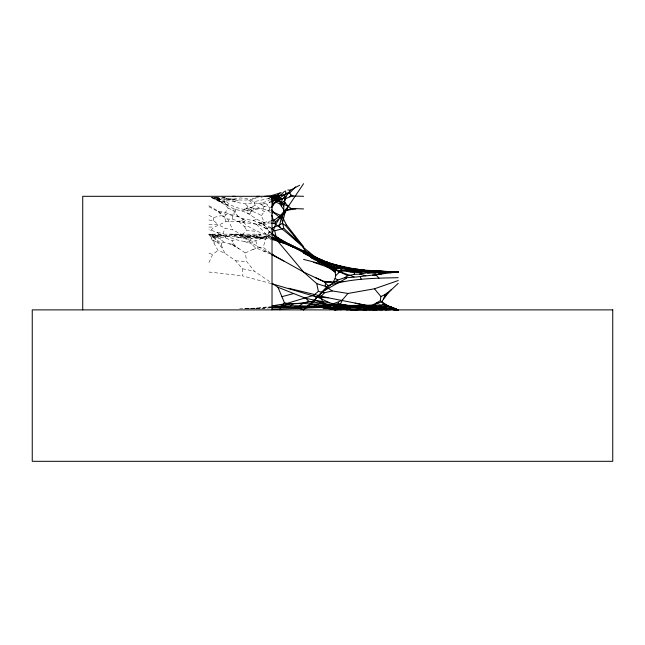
<?xml version="1.0" encoding="UTF-8"?>
<svg xmlns="http://www.w3.org/2000/svg" width="645" height="645" viewBox="0 0 645 645"><rect width="100%" height="100%" fill="white"/><g stroke="black" fill="none" stroke-linecap="round" stroke-linejoin="round"><path stroke-width="0.48" stroke-dasharray="3.23 2.42" d="M271.263 283.606L242.375 275.834L242.512 268.78L235.562 260.79L224.686 253.058L217.954 250.381L208.924 234.159L272.021 234.159M271.408 238.706L267.199 237.699L267.256 236.755L270.537 234.869M270.594 222.993C261.08 223.783 254.436 217.034 246.737 212.898C239.158 209.367 229.773 209.754 224.621 201.909L224.71 200.805L214.108 197.596M214.333 243.157L213.56 240.4L208.924 234.159C223.275 237.11 239.061 234.933 252.485 241.52C258.355 239.924 265.337 238.037 268.884 232.627L269.029 231.168L267.07 228.87L258.468 224.525L236.965 221.525L226.056 221.541L214.487 227.048L208.924 231.797M234.159 234.159L240.343 234.941L240.472 234.159M245.431 204.062L247.962 206.61L252.913 208.045L263.112 208.956L263.418 207.271C261.935 202.699 255.976 203.231 252.171 202.861C243.004 205.755 234.071 200.208 224.71 200.805M224.686 253.058L221.235 244.826C216.776 241.835 213.89 236.836 208.924 234.159L242.738 236.554L261.677 236.07L270.723 237.763M271.206 228.112L268.223 227.693L258.589 222.348L253.05 220.453L243.496 218.929L233.804 214.285L234.683 209.625M270.594 254.162L255.267 247.615L251.8 244.076L252.485 241.52M224.146 242.189L220.638 239.327L215.712 236.82L214.995 235.796L208.924 234.159C214.624 235.256 216.228 241.488 221.775 242.955L224.146 242.189C231.886 244.165 238.835 248.325 245.277 252.945L246.672 261.523L254.356 271.182L270.618 282.26M221.235 244.826L221.775 242.955M270.569 253.09L263.289 247.358C264.821 240.698 267.465 234.304 271.73 228.927M222.162 248.043L217.575 242.746L217.752 242.181M214.995 235.796L219.171 235.473L219.558 234.377L217.091 232.385L208.924 229.435M250.212 242.149C240.666 241.311 231.015 239.134 223.106 233.458L225.057 228.136L232.651 229.733L242.125 234.828L250.212 242.149L270.924 253.767M250.204 240.142L250.679 239.045C255.968 237.304 261.878 238.586 267.256 236.755M216.881 235.796L218.195 235.675M208.924 262.555L212.608 254.63L217.954 250.381M231.007 234.159C240.416 235.336 250.002 235.062 259.395 235.159L260.983 234.159M270.884 227.991L264.74 223.525L261.322 215.688C250.768 208.077 236.038 211.012 226.621 201.756L227.58 199.845L240.472 197.926L246.858 198.652L254.025 201.651L268.11 198.7L271.134 198.676M251.881 211.358L250.881 209.649L252.566 206.795L255.122 205.158L264.224 211.592L270.521 210.125M208.924 205.771L218.542 211.31L225.371 212.399L228.145 208.101L225.411 204.933L211.504 197.555M241.609 210.576L245.148 209.875L247.962 206.61M261.322 215.688L264.224 211.592M226.056 221.541L224.283 216.857L226.145 214.422L233.804 214.285M268.884 232.627L269.836 231.595M228.145 208.101L232.547 210.02L235.175 210.068L237.078 208.061M267.07 228.87L268.223 227.693M222.146 196.967C231.926 199.184 242.617 201.442 252.461 199.063L253.541 197.991L262.168 197.539M258.452 203.369L262.733 202.893L267.038 204.175L271.537 200.353M229.435 234.159L233.95 234.595M242.125 234.828L246.769 230.386L257.468 231.507L266.111 234.127L271.118 236.941M236.965 221.525L241.561 220.711L243.496 218.929M218.542 211.31L221.42 215.607L227.79 219.082L232.885 219.179L238.771 221.614L243.294 222.194L245.148 220.558L256.339 224.17L264.74 223.525M215.648 235.32L219.897 238.005L221.928 237.239L225.436 237.876L232.095 240.73L235.143 239.521M261.991 238.255L262.684 238.368L265.885 235.917M245.277 252.945L252.808 249.486L255.267 247.615M236.135 237.102L250.042 237.884L267.199 237.699M245.148 209.875L250.155 211.947L253.856 209.73L258.677 208.827M263.418 207.271L264.676 206.392L267.449 205.9L269.376 207.351L271.295 207.513M229.354 243.81L232.208 244.173L233.151 243.528L232.095 240.73M263.112 208.956L268.094 210.657L269.747 209.544L269.376 207.351M219.558 234.377L225.137 236.933L228.257 236.594M257.815 308.907L259.387 307.931L270.868 306.335M260.072 238.956L269.054 235.57M247.148 237.618L250.333 237.666M246.624 236.409L253.525 236.36M238.771 221.614L244.568 226.742L246.866 225.645L257.468 231.507M268.11 198.7L270.521 197.596L271.545 197.894M243.995 237.465L244.995 237.021L247.543 237.376M262.733 202.893L270.658 199.386M258.468 224.525L262.176 222.88L270.86 220.969M233.627 234.901L239.134 235.675L257.984 236.11M244.221 209.085L248.454 208.569L252.566 206.795M269.102 202.715L270.739 202.07M252.808 249.486L257.96 247.922L263.289 247.358M253.05 220.453L256.581 219.461M261.306 204.441L264.119 203.691M215.97 197.564L224.766 197.797M212.681 197.426L217.381 198.829L227.58 199.845M215.744 197.999L230.321 199.869L237.175 202.103M208.924 215.236L213.237 217.623L221.42 215.607M258.83 237.981L262.91 237.594M235.094 201.022L240.279 199.918M233.998 235.748L235.506 235.433M252.461 199.063L256.686 198.192M211.423 197.41L220.735 201.264L224.621 201.909M270.513 307.81L259.798 308.826M264.99 236.634L265.659 236.546M223.783 198.063L227.879 198.338M256.355 238.11L259 237.876M250.945 308.802L271.239 307.584M267.965 236.941L270.569 236.763M261.644 223.847L264.023 224.202L268.199 229.983L271.222 232.635M246.446 308.786L271.069 307.512M253.469 236.675L271.247 239.359M239.618 308.794L259.387 307.931M225.411 204.933L230.168 204.731M244.423 308.778L257.202 308.294M245.616 308.544L258.194 308.133M226.21 198.563L228.838 199.24L235.707 199.402M208.924 224.702L217.97 224.565L225.057 228.136M257.436 237.828L261.926 238.045M208.924 227.064L214.487 227.048M214.43 237.046L216.72 237.497M212.632 235.86L215.712 236.82M254.461 237.755L257.992 237.82M255.743 236.908L258.048 237.215M240.343 234.941L245.737 235.127M245.874 238.884L250.679 239.045M211.552 197.394L217.671 199.934L226.621 201.756M235.562 260.79L246.672 261.523M247.067 235.933L249.026 236.094M225.371 212.399L232.256 215.785L237.908 216.422L245.148 220.558M208.924 272.021L242.375 275.834M257.274 237.199L259.556 237.578M217.841 198.184L214.479 197.507L221.799 198.918M236.699 234.49L238.263 234.691M248.768 236.247L250.881 236.546M239.134 235.675L244.004 236.392M258.589 222.348L262.176 222.88M208.924 219.969L213.85 220.719L217.97 224.565M217.091 232.385L223.106 233.458M244.447 235.836L247.366 236.368M263.571 251.026L269.094 252.082M231.442 198.853L232.926 199.144M246.737 212.898L250.647 213.672L251.824 215.511M242.512 268.78L254.356 271.182M242.738 236.554L244.995 237.021M218.099 235.885L221.928 237.239M262.942 206.021L264.676 206.392M249.615 235.304L250.889 235.594M250.042 237.884L252.243 238.392M215.833 236.368L220.542 237.489M248.172 236.328L248.664 236.457M269.408 197.515L271.327 198.047M223.033 235.715L225.831 236.505M252.913 208.045L255.364 209.206M216.817 198.063L218.494 198.547M217.905 197.83L219.824 198.402M208.924 206.714L218.389 211.794L226.145 214.422M258.468 237.449L259.604 237.836M241.561 220.711L246.858 222.557M244.463 241.48L251.8 244.076M232.208 244.173L239.005 248.712M253.525 235.175L255.218 235.78M258.613 234.159L259.693 234.554M250.252 235.868L250.824 236.094M240.48 237.481L241.964 238.069M259.395 235.159L261.677 236.07M262.684 238.368L265.595 239.561M208.924 253.09L212.608 254.63M228.838 199.24L230.321 199.869M214.753 198.886L228.193 205.537M215.059 238.876L216.002 239.287M248.454 208.569L250.881 209.649M217.381 198.829L219.993 200.031M246.245 208.279L252.106 211.012M219.703 201.232L223.041 202.877M211.1 235.796L215.051 238.069M228.919 235.715L230.136 236.344M220.429 235.159L221.275 235.643M213.56 240.4L217.575 242.746M263.91 227.403L268.199 229.983M223.533 202.087L225.935 203.57M219.018 198.604L219.784 199.128M212.342 235.264L213.156 235.868M217.671 199.934L220.114 201.74M248.744 200.184L252.171 202.861M263.063 224.258L264.829 225.653M232.547 210.02L235.344 212.302L237.908 216.422M212.286 236.667L213.213 237.425M268.094 210.657L271.174 213.253M218.389 211.794L224.283 216.857M214.616 236.505L215.253 237.062M219.171 235.473L220.042 236.288M256.355 236.449L256.791 236.86M243.294 222.194L246.866 225.645M234.143 245.447L235.32 246.608M233.151 243.528L235.619 245.971M269.029 231.168L270.827 232.966M256.339 224.17L266.111 234.127M220.735 201.264L221.42 201.966M244.568 226.742L246.769 230.386M219.897 238.005L220.638 239.327M263.079 222.235L264.023 224.202M227.79 219.082L232.651 229.733M241.464 234.901L241.794 235.731M268.312 221.63L268.715 222.727M225.137 236.933L225.436 237.876M254.025 201.651L255.122 205.158M255.775 240.867L257.96 247.922M256.25 234.159L256.428 234.788M250.155 211.947L250.647 213.672M267.038 204.175L267.449 205.9M213.237 217.623L213.85 220.719M232.256 215.785L232.885 219.179M267.449 234.667L267.554 235.312M253.751 208.754L253.856 209.73M235.175 210.068L235.344 212.302"/><path stroke-width="0.97" d="M271.537 198.999C276.391 198.241 275.254 195.999 271.61 197.765M272.238 307.536C282.647 307.544 293.741 305.657 303.569 309.882L332.538 283.05L335.086 278.519L335.69 275.608L335.118 272.021L303.98 251.082L275.995 237.916L272.021 234.159L275.48 224.67L275.544 221.84L274.254 220.09L271.706 220.751M272.174 239.489L286.582 243.947L326.918 262.926L332.659 266.514L334.763 269.981L335.118 272.021L324.145 263.442L324.193 262.725C305.738 252.018 292.161 235.054 274.335 223.517L271.529 223.122M398.215 280.543L374.463 288.783L347.961 293.459L332.207 290.927L325.233 286.259L325.507 282.47L303.569 272.021L271.795 254.251M326.193 265.764L305.037 250.421L302.787 246.962M271.827 197.926L272.021 196.306L82.729 196.306L82.729 309.882M344.438 277.785L347.784 275.754L354.25 274.383L354.484 272.706C368.9 271.481 383.622 271.658 398.215 272.021C380.236 273.673 362.321 277.044 344.438 277.785L337.94 280.019L332.538 283.05M292.79 307.351L315.994 305.706L372.23 305.287L380.292 300.731L380.881 296.498L374.463 288.783M271.698 209.81L273.899 212.415L282.042 216.059L286.315 224.678L303.569 246.785L283.816 228.435L281.752 218.978C284.816 212.076 282.97 204.755 285.13 197.628L290.5 190.146L299.627 185.26M279.906 309.882L280.672 306.641L284.397 302.699L289.411 304.053L302.715 303.311L310.527 304.029L325.902 304.069L372.092 306.931L398.215 309.882L387.669 305.593L380.292 300.731M280.325 227.532L279.462 225.774L281.792 215.865L285.058 212.6L288.823 205.61L303.569 183.688M283.486 206.094L281.623 201.772L282.228 199.281L284.243 197.031L285.711 193.435L285.63 190.864M272.206 228.257L282.284 223.501L285.058 212.6M334.763 269.981L335.061 268.86L339.592 267.554L357.733 270.021L391.7 271.835M284.469 201.933L286.066 196.709M272.19 309.084C309.157 308.326 346.099 305.988 382.904 304.892L383.259 303.755L381.856 301.868L383.436 299.087L388.782 292.201L398.215 283.381M333.449 306.972L365.876 306.472L385.581 307.794L386.411 306.649L388.088 306.456L398.215 309.882C373.278 308.544 348.252 309.398 323.314 307.713M326.918 262.926L327.12 262.386L325.693 261.701L297.006 248.776L271.642 238.037M383.436 299.087L384.783 295.724L388.782 292.201M282.042 216.059L284.3 210.56L279.728 203.804L276.342 202.345L274.786 199.305L272.021 196.306L272.021 309.882M272.061 307.463C293.064 304.496 314.365 305.545 335.118 309.882L340.1 305.262L342.285 300.054L347.961 293.459M357.685 308.608L357.919 308.068L360.103 307.834L367.972 307.721L398.215 309.882L390.435 306.794M380.663 307.205L381.566 306.141L386.411 306.649M353.258 272.021L353.549 271.424L355.258 271.311L360.361 272.021M279.728 203.804L284.308 201.224L285.493 198.741L289.702 196.854L293.177 196.007L303.569 196.306M271.819 207.408L277.656 198.12L284.51 191.307M384.718 297.313L386.016 294.709M387.411 293.29L391.579 289.331M271.819 306.206C285.977 302.295 300.844 305.004 314.921 300.635L316.598 297.676L321.073 296.402L324.5 292.782L332.207 290.927M350.106 307.068L358.797 307.439L370.956 306.891M275.48 224.67L282.816 213.116L288.823 205.61M271.747 206.739L273.569 203.618L276.342 202.345M374.56 309.882L376.228 307.181L398.215 309.882L382.904 304.892M272.69 205.602L272.158 199.853L279.906 193.153M385.904 307.488L386.258 306.956M272.263 237.191C280.011 241.375 282.575 240.464 273.601 235.111M275.802 201.732L277.818 201.143L278.447 200.24L282.228 199.281M289.702 196.854L291.08 195.08L289.669 192.976C281.494 196.483 272.73 195.201 264.257 196.403M303.569 259.403L340.213 268.699L356.999 270.956L357.733 270.021M390.209 272.859L390.564 272.408L398.215 272.021L396.361 271.94M271.859 198.523L275.375 199.184L279.237 200.909L280.019 200.015M354.25 274.383L359.281 274.149L368.787 272.512L390.564 272.408M315.994 298.071L328.007 285.55C350.678 278.487 374.681 278.148 398.215 277.697M274.939 197.314L281.147 195.225M374.584 304.609L377.325 303.102L381.856 301.868M289.669 192.976L295.684 186.84M282.284 223.501L285.469 225.516L286.315 224.678M286.582 243.947L286.977 243.568L290.653 245.06M274.254 220.09L278.245 217.381L282.816 213.116M335.69 275.608L340.028 271.569L342.713 270.747L354.484 272.706M275.544 221.84L278.785 218.953M274.939 197.547L277.439 197.112L278.664 196.072M346.163 309.882L371.649 309.294L388.355 309.882M303.569 309.882L315.26 300.296L329.635 302.747L350.896 309.882L366.666 309.882M286.074 303.666L313.406 295.434L318.372 291.387L324.5 292.782M314.921 300.635C321.218 301.086 325.032 306.601 330.812 308.133L331.337 307.713L335.118 309.882L350.493 308.891M278.003 238.182C292.507 248.591 310.93 252.719 324.887 263.555C331.433 267.731 338.544 272.625 346.913 270.102L348.397 268.941L368.247 272.021M290.71 305.754L293.523 303.698M380.881 296.498L384.235 294.999L387.903 292.346M383.291 308.479L388.363 308.56L385.581 307.794M273.964 198.289L280.099 197.709L284.913 194.411M342.431 306.859L345.938 306.262M276.028 307.27C296.813 307.084 318.469 308.141 338.706 303.545L342.003 304.666L351.34 305.94M378.341 309.439L383.646 309.358M370.835 307.101L373.632 306.883M303.98 251.082L305.037 250.421M299.78 305.432L303.61 303.029M271.811 198.305L277.423 195.064M338.278 272.021L340.6 270.666M324.604 290.452L346.704 278.108M294.362 307.205C310.479 307.342 327.62 307.649 342.285 300.054M372.544 275.165L376.164 275.181L379.776 273.746L384.694 273.52M373.286 270.924L380.469 271.351M273.778 195.854L271.706 196.951L272.948 197.249M344.769 270.449L352.138 270.948L358.483 270.553M271.561 201.748C275.858 199.555 280.575 197.797 285.493 198.741M356.54 306.617L357.685 306.077M329.329 305.222L332.151 303.932M308.463 252.461L309.076 252.179M336.908 283.187L338.02 282.679M278.245 217.381L281.792 215.865M274.585 236.215L275.31 235.909L279.898 239.319M283.929 211.504L291.145 208.488L303.569 208.924M296.079 240.593L297.063 240.182L303.569 246.785M281.672 206.19L281.446 204.457L285.227 202.917L288.017 206.142L291.145 208.488M273.198 201.103L278.559 199.095M354.677 269.578L394.426 271.859M376.341 306.818L380.228 305.69L381.566 306.141M376.874 303.569L379.365 302.666M367.239 307.286L382.267 307.617M340.641 309.882L341.705 309.519M347.083 271.231L349.55 271.319L352.146 270.457M277.245 307.278L289.411 304.053M302.715 303.311L308.874 301.328L325.902 304.069M272.085 212.979L273.899 212.415M272.069 195.435L281.22 192.621M271.545 197.894L274.601 198.458L277.656 198.12M273.835 197.177L276.221 196.475M331.554 308.052L351.92 307.23M285.711 193.435L288.283 192.726M276.753 237.005L316.824 260.483L323.871 263.829L324.887 263.555M272.238 283.373L277.931 287.251L281.921 296.652L293.709 293.556L305.851 298.369L315.26 300.296M274.568 197.201L275.955 196.846M271.65 228.548L274.722 230.773L283.816 228.435M333.368 305.101L342.003 304.666M376.366 271.803L378.196 271.569M323.572 305.827L326.185 305.198M362.853 309.793L382.445 309.882M323.395 307.794L328.055 308.608M367.972 307.721L368.779 307.552M349.598 305.553L354.815 305.448M299.03 308.165L307.214 306.456M374.124 272.537L378.712 272.496M378.639 274.399L381.687 273.811M346.825 269.336L348.639 268.997M357.87 269.666L360.152 269.747M271.424 307.681L280.623 306.182M346.913 270.102L353.944 270.642M272.327 238.545L275.995 237.916M351.106 307.455L358.797 307.439M360.773 270.094L363.804 270.247M388.08 308.302L393.079 308.641L398.215 309.882L392.749 309.632M361.942 270.707L398.215 272.021L383.235 272.021M284.3 210.56L295.797 208.98M312.035 306.931L312.825 306.818M317.042 306.802L327.45 305.851M357.056 270.207L363.538 270.481M389.87 271.948L398.215 272.021L392.942 271.795M310.527 304.029L314.687 304.69L318.267 304.263M325.507 282.47L343.769 281.486M368.537 272.795L370.214 272.617M367.457 273.101L382.969 272.682M323.411 261.781C336.601 266.224 350.517 269.029 364.49 269.965M274.786 199.305L276.649 199.458M313.615 262.322L320.355 264.595L322.476 264.41M275.987 307.012L280.672 306.641M274.085 198.273L275.496 198.184M368.545 309.044L374.052 309.157M319.098 306.27L321.96 306.109M355.024 309.802L357.588 309.664M276.028 199.313L277.229 199.249M272.021 196.306L281.93 203.191M327.12 262.386L332.828 264.377L354.968 268.973M256.549 196.411L259.403 196.306M279.551 241.069L285.413 242.818M388.967 271.706L393.805 271.851L393.152 271.803M373.858 308.052L379.703 308.383M366.513 309.576L377.075 309.769M370.359 309.116L371.101 309.108M364.215 309.737L366.803 309.697M278.051 225.782L279.462 225.774M343.164 305.633L355.685 306.02M340.1 305.262L350.275 305.408M319.751 301.997L322.661 302.005L331.337 307.713M322.927 306.423L326.491 306.488M348.687 270.255L350.558 270.295M232.587 196.306L235.602 196.394M362.982 309.64L364.441 309.689M378.438 271.182L389.451 271.69M368.416 270.545L375.051 270.973M273.746 198.733L275.375 199.184M391.66 271.739L393.805 271.851M332.828 264.377L338.044 266.425L347.453 267.804M272.222 283.865L317.816 297.248L328.063 297.772L376.228 307.181M287.799 189.993L290.5 190.146M393.789 309.721L395.192 309.802M378.51 309.189L381.26 309.342M380.058 271.577L382.066 271.698M273.738 305.94L281.93 306.431M351.719 268.457L358.467 269.36M315.276 277.495L323.613 281.301L331.393 281.825M377.043 306.56L381.155 306.851M387.355 271.577L390.854 271.827M332.659 266.514L338.061 266.917L339.592 267.554M385.105 271.44L385.92 271.505M372.875 309.229L374.164 309.326M363.861 308.899L369.166 309.31M368.972 309.463L370.262 309.568M377.865 271.021L379.72 271.174M372.697 309.648L373.608 309.721M368.884 309.6L369.899 309.689M395.385 309.439L390.886 308.866L398.215 309.882L372.23 305.287M357.709 307.617L360.103 307.834M341.084 306.399L342.866 306.56M342.664 305.23L346.349 305.609M385.186 309.753L386.387 309.882M322.532 303.513L325.749 304.367M373.02 272.005L375.479 272.271M381.058 309.471L382.009 309.576M345.607 309.463L347.462 309.656M387.556 309.56L390.33 309.882M327.676 265.522L333.562 266.941M372.238 272.609L375.704 273.069M372.947 307.31L376.075 307.73M392.507 308.737L395.546 309.278M392.434 309.044L393.297 309.165M330.385 264.772L335.142 265.474M393.039 309.511L393.918 309.64M355.524 307.697L357.919 308.068M359.926 269.836L361.16 270.029M344.93 305.037L346.292 305.246M277.818 201.143L281.623 201.772M275.955 238.916L281.639 241.327M391.757 307.431L390.314 307.149M352.839 268.852L358.959 269.981M325.693 261.701L340.479 266.175M356.999 270.956L361.579 271.787M381.251 306.415L386.274 307.326M348.574 309.302L349.735 309.519M381.437 307.907L383.557 308.302M317.372 261.37L319.348 262.555M319.493 306.923L323.548 307.762M320.355 264.595L340.028 271.569M374.632 307.818L375.527 308.02M355.113 303.166L372.092 306.931M357.185 269.279L358.443 269.562M361.982 307.375L363.417 307.697M359.281 274.149L365.852 275.681M353.46 270.876L355.258 271.311M288.597 288.267L328.063 297.772M335.569 264.91L344.865 267.199M359.217 272.545L362.579 273.391M354.428 269.029L355.717 269.352M309.826 254.678L310.769 254.936M279.664 240.029L282.913 241.367M278.906 241.553L283.01 242.754M288.194 243.56L309.729 254.775L323.161 260.628M378.341 308.479L380.381 309.068M277.028 199.821L278.447 200.24M376.793 302.948L377.325 303.102M367.102 272.013L368.787 272.512M271.948 237.408L276.947 240.222L303.569 272.021L316.768 283.639L325.233 286.259M323.871 263.829L326.096 265.53L329.982 266.796M281.47 242.318L282.655 242.714M288.154 244.915L293.306 246.906M352.138 270.948L353.549 271.424M318.146 258.766L328.829 262.741M328.547 267.594L354.057 276.85M318.324 258.5L320.734 259.572M279.688 240.617L280.72 241.141M392.402 307.842L383.259 303.755M308.1 254.146L309.729 254.775M391.958 307.875L394.022 308.834M349.55 271.319L351.041 271.9M324.193 262.725L329.595 265.772M277.931 287.251L293.709 293.556M393.337 307.955L396.175 309.092M292.935 246.188L296.885 248.317M330.812 308.133L335.118 309.882M326.435 261.886L332.369 264.321M332.248 263.869L333.392 264.345M279.237 201.571L280.897 203.159L288.017 206.142M341.052 267.094L342.64 267.764M345.639 267.764L348.397 268.941M276.326 195.798L277.318 196.225M291.08 195.08L293.177 196.007M338.947 265.853L339.544 266.111M392.853 308.052L391.176 307.302L391.588 307.488M271.464 254.549L283.873 261.031M299.103 249.639L304.247 251.993M328.378 262.66L329.256 263.063M320.38 259.435L321.879 260.128M302.561 251.348L303.69 251.873M317.816 297.248L329.635 302.747M290.194 245.253L299.925 249.857M303.956 252.929L312.148 257.79M291.701 246.366L292.927 246.962M338.44 271.231L347.784 275.754M285.469 225.516L293.677 235.449L294.821 236.006M311.454 257.823L315.405 260.193M278.285 239.722L280.212 240.706M303.569 253.09L307.383 255.057M320.831 259.959L323.298 261.233M337.73 304.214L338.649 304.69M335.086 278.519L337.94 280.019M279.398 239.327L281.341 240.383M280.099 197.709L281.478 198.466M295.982 248.204L297.006 248.776M281.93 241.093L283.187 241.851M314.059 256.605L315.018 257.194M320.654 261.991L323.121 263.539M333.9 268.11L335.061 268.86M312.075 256.242L313.559 257.218M364.933 305.851L365.876 306.472M284.243 197.031L285.13 197.628M310.535 257.016L312.365 258.266M295.958 247.938L297.861 249.244M272.037 254.098L274.98 256.113M279.801 239.827L280.696 240.448M297.788 248.47L299.57 249.736M313.406 295.434L316.598 297.676M285.106 242.238L286.977 243.568M310.809 254.582L314.929 257.581M335.948 305.351L337.295 306.335M315.324 256.75L324.145 263.442M356.701 270.844L357.467 271.424M344.873 267.675L345.68 268.296M314.687 304.69L315.994 305.706M275.31 235.909L271.98 233.297L273.391 234.941M272.013 211.302L281.752 218.978M368.319 306.754L368.763 307.101M340.213 268.699L342.713 270.747M275.173 236.054L275.834 236.626M275.697 197.322L276.447 198.015M337.295 308.705L337.94 309.31M316.824 260.483L317.88 261.467M323.613 281.301L328.007 285.55M305.851 298.369L308.874 301.328M379.115 273.093L379.776 273.746M376.164 275.181L378.978 278.108M327.241 264.845L329.208 267.046M351.686 269.699L352.122 270.199M384.235 294.999L384.783 295.724M293.677 235.449L297.063 240.182M273.907 238.15L274.407 238.852M279.237 200.909L279.688 201.546M326.096 265.53L327.233 267.288M379.865 305.109L380.228 305.69M272.045 201.176L273.569 203.618M284.308 201.224L285.227 202.917M387.669 305.593L388.088 306.456M333.86 269.336L335.118 272.021M319.13 259.758L319.654 260.878M280.897 203.159L281.446 204.457M277.439 197.112L277.656 197.644M306.722 307.326L306.931 307.842M281.921 296.652L284.397 302.699M360.402 276.842L361.16 279.261M271.747 215.124L274.335 223.517M338.351 302.311L338.706 303.545M321.073 296.402L322.661 302.005M290.556 230.571L290.822 231.676M274.722 230.773L276.947 240.222M316.768 283.639L318.372 291.387M327.579 263.579L327.773 264.764M324.443 304.23L324.483 304.803M338.044 266.425L338.061 266.917M612.75 309.882L32.25 309.882L32.25 461.312L612.75 461.312L612.75 309.882"/></g></svg>
